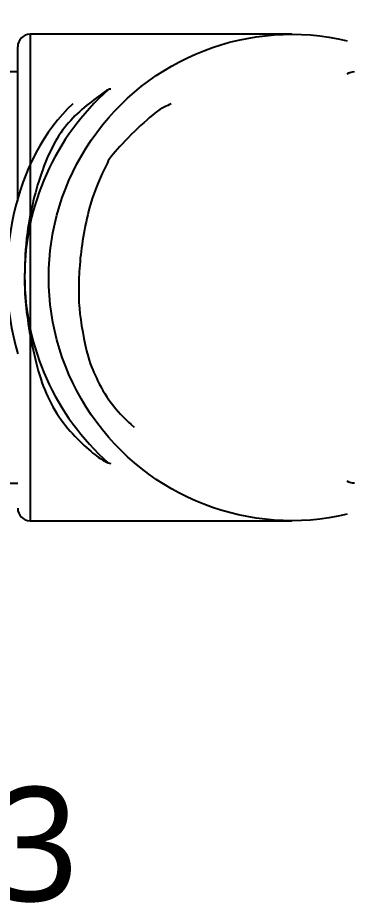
# Model space of a CAD drawing. Extents: x 0 to 11, y 0 to 8.5.
# Drawn here: x 3.57 to 3.917, y 5.673 to 6.604 of the extents above; entities that cross this region are included whole.
import ezdxf

# ---------------------------------------------------------------- set-up
doc = ezdxf.new("R2010")
doc.units = 0
doc.header["$LTSCALE"] = 0.5
doc.header["$MEASUREMENT"] = 0
for name, color, linetype in [('ANNOTATION_TEXT', 7, 'CONTINUOUS'), ('TANGENT_LINES', 7, 'CONTINUOUS'), ('VISIBLE', 7, 'CONTINUOUS')]:
    doc.layers.add(name, color=color, linetype=linetype)
doc.styles.add('ONSHAPE-STANDARD-VIEW-LABE', font='NotoSans-Regular.ttf', dxfattribs={"height": 0.12})

msp = doc.modelspace()

# ---------------------------------------------------------------- linework, layer by layer
at = {"layer": 'TANGENT_LINES'}
msp.add_line((3.58285, 6.58685), (3.58285, 6.07504), dxfattribs=at)
at = {"layer": 'VISIBLE'}
for p, q in [((3.85844, 6.58685), (3.58285, 6.58685)), ((3.56973, 6.41129), (3.56973, 6.57373)), ((2.23508, 6.54748), (3.56973, 6.54748)), ((3.66519, 6.52847), (3.66343, 6.52776)), ((3.66343, 6.13665), (3.66519, 6.13594)), ((2.23508, 6.11441), (3.56973, 6.11441)), ((3.58285, 6.07504), (3.85844, 6.07504))]:
    msp.add_line(p, q, dxfattribs=at)
for centre, radius, start, end in [((3.58285, 6.57373), 0.01312, 90, 180), ((3.78572, 6.28658), 0.14653, 205.93994, 230.45592), ((3.58285, 6.08816), 0.01312, 180, 270)]:
    msp.add_arc(centre, radius, start, end, dxfattribs=at)
at = {"layer": 'VISIBLE', "extrusion": (0, 0, -1)}
for centre, major_axis, ratio, start_param, end_param in [((3.85844, 6.33094), (0, -0.25591), 1, 6.05219, 9.655774), ((3.92455, 6.53436), (0.01362, 0), 0.963518, 4.127054, 4.712389), ((3.92455, 6.12753), (-0.01362, 0), 0.963518, 4.712389, 5.297724)]:
    msp.add_ellipse(centre, major_axis=major_axis, ratio=ratio, start_param=start_param, end_param=end_param, dxfattribs=at)
at = {"layer": 'VISIBLE'}
for centre, major_axis, ratio, start_param, end_param in [((3.83946, 6.3322), (0, -0.26247), 1, 3.867705, 4.712389), ((3.66794, 6.51593), (0, 0.01312), 0.707107, 0, 0.300365), ((3.71189, 6.3322), (0, 0.21701), 0.707107, 0.579459, 1.95677), ((3.83946, 6.3322), (0, -0.26247), 1, 4.712389, 5.557073), ((3.66794, 6.14848), (0, 0.01312), 0.707107, 2.841228, 3.141593)]:
    msp.add_ellipse(centre, major_axis=major_axis, ratio=ratio, start_param=start_param, end_param=end_param, dxfattribs=at)
for points, knots in [([(3.66343, 6.52776), (3.6491, 6.51733), (3.61992, 6.49611), (3.59358, 6.44561), (3.57804, 6.37912), (3.57732, 6.34682), (3.577, 6.3322)], [0, 0, 0, 0, 0.243108, 0.494864, 0.771453, 1, 1, 1, 1]), ([(3.73156, 6.51348), (3.72682, 6.51162), (3.71349, 6.5064), (3.66767, 6.45986), (3.66442, 6.45216), (3.6635, 6.44999)], [0, 0, 0, 0, 0.284135, 0.797875, 1, 1, 1, 1]), ([(3.6635, 6.44999), (3.65735, 6.4372), (3.64408, 6.40957), (3.6347, 6.35025), (3.63407, 6.32532), (3.63404, 6.32055), (3.63403, 6.31901)], [0, 0, 0, 0, 0.309892, 0.669765, 0.893281, 1, 1, 1, 1]), ([(3.577, 6.3322), (3.57697, 6.32454), (3.57692, 6.30441), (3.58806, 6.23386), (3.61174, 6.17851), (3.65306, 6.14188), (3.66099, 6.13789), (3.66343, 6.13665)], [0, 0, 0, 0, 0.161126, 0.422947, 0.6753, 0.899699, 1, 1, 1, 1]), ([(3.63403, 6.31901), (3.63396, 6.31307), (3.63378, 6.29785), (3.64221, 6.2471), (3.65046, 6.2298), (3.65395, 6.22248)], [0, 0, 0, 0, 0.269379, 0.690994, 1, 1, 1, 1])]:
    msp.add_open_spline(points, degree=3, knots=knots, dxfattribs=at)

# ---------------------------------------------------------------- texts
at = {"layer": 'ANNOTATION_TEXT', "color": 7, "insert": (3.27744, 5.79491), "char_height": 0.12, "attachment_point": 2, "style": 'ONSHAPE-STANDARD-VIEW-LABE'}
msp.add_mtext('SCALE 1:3', dxfattribs=at)

doc.saveas('drawing.dxf')
